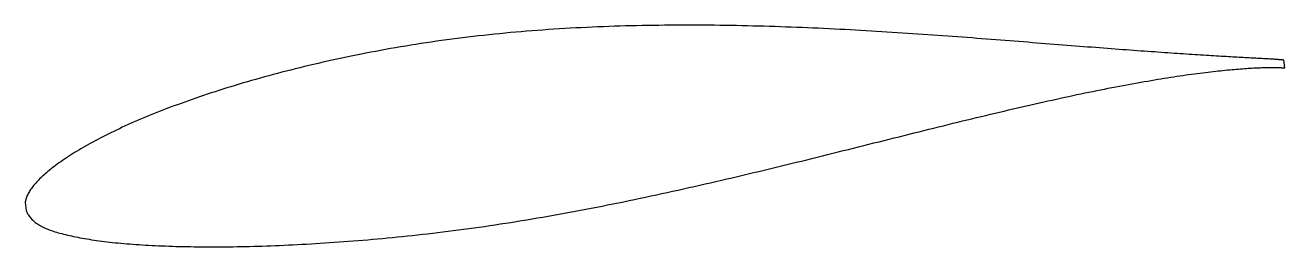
# Model space of a CAD drawing. Header units: metres. Extents: x -29.4 to 58.9, y -6.1 to 9.5.
import ezdxf

# ---------------------------------------------------------------- set-up
doc = ezdxf.new("R2010")
doc.units = ezdxf.units.M

msp = doc.modelspace()

# ---------------------------------------------------------------- linework, layer by layer
msp.add_lwpolyline([(58.803, 7.041), (58.801, 7.041), (58.796, 7.042), (58.787, 7.044), (58.775, 7.045), (58.759, 7.047), (58.74, 7.05), (58.718, 7.052), (58.692, 7.055), (58.663, 7.057), (58.63, 7.06), (58.594, 7.064), (58.555, 7.067), (58.512, 7.07), (58.466, 7.074), (58.416, 7.077), (58.363, 7.081), (58.307, 7.085), (58.247, 7.089), (58.184, 7.093), (58.117, 7.098), (58.047, 7.102), (57.974, 7.106), (57.897, 7.111), (57.817, 7.116), (57.734, 7.121), (57.647, 7.126), (57.557, 7.131), (57.464, 7.136), (57.367, 7.142), (57.267, 7.147), (57.164, 7.153), (57.058, 7.159), (56.948, 7.165), (56.835, 7.171), (56.718, 7.178), (56.598, 7.184), (56.476, 7.191), (56.349, 7.198), (56.22, 7.205), (56.087, 7.212), (55.951, 7.22), (55.812, 7.228), (55.67, 7.235), (55.525, 7.244), (55.376, 7.252), (55.224, 7.26), (55.069, 7.269), (54.911, 7.278), (54.75, 7.287), (54.585, 7.297), (54.418, 7.307), (54.247, 7.317), (54.073, 7.327), (53.897, 7.338), (53.717, 7.349), (53.534, 7.36), (53.348, 7.371), (53.159, 7.383), (52.967, 7.395), (52.772, 7.407), (52.574, 7.42), (52.373, 7.433), (52.169, 7.446), (51.962, 7.459), (51.753, 7.473), (51.54, 7.487), (51.325, 7.502), (51.106, 7.517), (50.885, 7.532), (50.661, 7.547), (50.434, 7.563), (50.204, 7.579), (49.971, 7.595), (49.736, 7.612), (49.498, 7.629), (49.257, 7.646), (49.014, 7.663), (48.768, 7.681), (48.519, 7.7), (48.267, 7.718), (48.013, 7.737), (47.756, 7.756), (47.497, 7.775), (47.235, 7.795), (46.97, 7.815), (46.703, 7.835), (46.433, 7.856), (46.161, 7.876), (45.887, 7.897), (45.609, 7.919), (45.33, 7.94), (45.048, 7.962), (44.764, 7.984), (44.477, 8.006), (44.188, 8.029), (43.897, 8.052), (43.603, 8.075), (43.307, 8.098), (43.009, 8.121), (42.708, 8.145), (42.406, 8.169), (42.101, 8.193), (41.794, 8.217), (41.485, 8.242), (41.173, 8.266), (40.86, 8.291), (40.545, 8.316), (40.227, 8.341), (39.908, 8.366), (39.586, 8.391), (39.263, 8.416), (38.937, 8.442), (38.61, 8.467), (38.281, 8.493), (37.95, 8.518), (37.617, 8.544), (37.283, 8.569), (36.946, 8.595), (36.608, 8.62), (36.268, 8.645), (35.927, 8.671), (35.583, 8.696), (35.238, 8.721), (34.892, 8.746), (34.544, 8.771), (34.194, 8.796), (33.843, 8.82), (33.49, 8.845), (33.136, 8.869), (32.781, 8.893), (32.424, 8.917), (32.065, 8.94), (31.706, 8.964), (31.345, 8.987), (30.982, 9.01), (30.618, 9.032), (30.254, 9.054), (29.888, 9.076), (29.52, 9.097), (29.152, 9.118), (28.782, 9.139), (28.412, 9.159), (28.04, 9.179), (27.668, 9.199), (27.294, 9.217), (26.919, 9.236), (26.544, 9.254), (26.167, 9.272), (25.79, 9.288), (25.412, 9.305), (25.033, 9.321), (24.653, 9.336), (24.272, 9.35), (23.891, 9.364), (23.509, 9.377), (23.126, 9.39), (22.743, 9.402), (22.359, 9.414), (21.975, 9.424), (21.59, 9.434), (21.204, 9.443), (20.818, 9.451), (20.432, 9.459), (20.045, 9.466), (19.658, 9.472), (19.27, 9.478), (18.883, 9.482), (18.494, 9.486), (18.106, 9.489), (17.717, 9.491), (17.329, 9.492), (16.939, 9.493), (16.55, 9.492), (16.161, 9.491), (15.772, 9.488), (15.382, 9.485), (14.993, 9.481), (14.604, 9.476), (14.214, 9.47), (13.825, 9.463), (13.436, 9.455), (13.047, 9.446), (12.658, 9.436), (12.27, 9.425), (11.881, 9.412), (11.493, 9.399), (11.106, 9.385), (10.718, 9.37), (10.331, 9.353), (9.945, 9.335), (9.558, 9.317), (9.173, 9.297), (8.787, 9.276), (8.403, 9.254), (8.018, 9.23), (7.635, 9.206), (7.252, 9.181), (6.869, 9.154), (6.488, 9.126), (6.107, 9.096), (5.726, 9.066), (5.347, 9.034), (4.968, 9.001), (4.59, 8.968), (4.213, 8.932), (3.837, 8.895), (3.462, 8.858), (3.088, 8.818), (2.714, 8.778), (2.342, 8.736), (1.971, 8.694), (1.6, 8.65), (1.231, 8.605), (0.863, 8.559), (0.496, 8.511), (0.13, 8.462), (-0.234, 8.412), (-0.598, 8.361), (-0.96, 8.308), (-1.321, 8.255), (-1.68, 8.2), (-2.038, 8.144), (-2.395, 8.087), (-2.751, 8.029), (-3.105, 7.97), (-3.458, 7.909), (-3.809, 7.848), (-4.158, 7.785), (-4.507, 7.721), (-4.853, 7.657), (-5.198, 7.592), (-5.542, 7.525), (-5.884, 7.458), (-6.224, 7.39), (-6.563, 7.32), (-6.9, 7.25), (-7.235, 7.179), (-7.569, 7.107), (-7.901, 7.035), (-8.231, 6.962), (-8.559, 6.888), (-8.886, 6.813), (-9.21, 6.737), (-9.533, 6.661), (-9.854, 6.584), (-10.173, 6.507), (-10.49, 6.428), (-10.805, 6.349), (-11.118, 6.269), (-11.429, 6.189), (-11.738, 6.109), (-12.046, 6.027), (-12.35, 5.945), (-12.653, 5.862), (-12.954, 5.778), (-13.253, 5.694), (-13.549, 5.61), (-13.843, 5.525), (-14.135, 5.439), (-14.425, 5.353), (-14.713, 5.266), (-14.998, 5.179), (-15.281, 5.092), (-15.562, 5.004), (-15.84, 4.915), (-16.116, 4.826), (-16.39, 4.737), (-16.661, 4.647), (-16.93, 4.557), (-17.197, 4.467), (-17.461, 4.376), (-17.722, 4.285), (-17.981, 4.194), (-18.238, 4.102), (-18.492, 4.01), (-18.744, 3.918), (-18.993, 3.826), (-19.239, 3.733), (-19.483, 3.64), (-19.724, 3.547), (-19.962, 3.454), (-20.198, 3.361), (-20.432, 3.268), (-20.662, 3.174), (-20.89, 3.08), (-21.115, 2.987), (-21.338, 2.893), (-21.557, 2.799), (-21.774, 2.705), (-21.988, 2.611), (-22.2, 2.517), (-22.408, 2.423), (-22.614, 2.329), (-22.817, 2.235), (-23.017, 2.14), (-23.214, 2.046), (-23.408, 1.952), (-23.6, 1.858), (-23.788, 1.764), (-23.974, 1.671), (-24.156, 1.577), (-24.336, 1.483), (-24.513, 1.39), (-24.686, 1.296), (-24.857, 1.203), (-25.025, 1.109), (-25.19, 1.016), (-25.351, 0.923), (-25.51, 0.831), (-25.665, 0.738), (-25.818, 0.645), (-25.967, 0.553), (-26.114, 0.461), (-26.257, 0.37), (-26.397, 0.278), (-26.534, 0.187), (-26.668, 0.097), (-26.799, 0.007), (-26.927, -0.082), (-27.052, -0.171), (-27.173, -0.26), (-27.291, -0.347), (-27.407, -0.434), (-27.519, -0.52), (-27.628, -0.606), (-27.734, -0.691), (-27.836, -0.775), (-27.936, -0.859), (-28.032, -0.941), (-28.125, -1.023), (-28.215, -1.105), (-28.301, -1.185), (-28.385, -1.265), (-28.465, -1.345), (-28.542, -1.424), (-28.615, -1.502), (-28.686, -1.58), (-28.753, -1.657), (-28.817, -1.733), (-28.877, -1.809), (-28.934, -1.884), (-28.988, -1.958), (-29.039, -2.032), (-29.087, -2.105), (-29.131, -2.177), (-29.172, -2.248), (-29.209, -2.318), (-29.244, -2.387), (-29.275, -2.455), (-29.303, -2.521), (-29.328, -2.585), (-29.35, -2.647), (-29.368, -2.706), (-29.384, -2.762), (-29.396, -2.814), (-29.406, -2.861), (-29.414, -2.901), (-29.419, -2.932), (-29.421, -2.951), (-29.357, -3.515), (-29.355, -3.519), (-29.349, -3.532), (-29.338, -3.553), (-29.322, -3.584), (-29.302, -3.626), (-29.277, -3.675), (-29.249, -3.728), (-29.217, -3.785), (-29.181, -3.842), (-29.142, -3.9), (-29.1, -3.958), (-29.054, -4.016), (-29.005, -4.072), (-28.953, -4.128), (-28.897, -4.183), (-28.838, -4.237), (-28.776, -4.29), (-28.711, -4.341), (-28.642, -4.392), (-28.57, -4.441), (-28.495, -4.49), (-28.417, -4.537), (-28.336, -4.583), (-28.251, -4.628), (-28.163, -4.672), (-28.072, -4.715), (-27.978, -4.757), (-27.88, -4.798), (-27.78, -4.837), (-27.676, -4.876), (-27.569, -4.914), (-27.458, -4.952), (-27.345, -4.988), (-27.228, -5.024), (-27.109, -5.059), (-26.986, -5.093), (-26.86, -5.127), (-26.73, -5.16), (-26.598, -5.193), (-26.462, -5.226), (-26.324, -5.257), (-26.182, -5.289), (-26.037, -5.32), (-25.889, -5.351), (-25.738, -5.381), (-25.583, -5.41), (-25.426, -5.439), (-25.266, -5.468), (-25.102, -5.496), (-24.936, -5.523), (-24.766, -5.55), (-24.594, -5.576), (-24.418, -5.602), (-24.24, -5.626), (-24.058, -5.651), (-23.874, -5.674), (-23.687, -5.697), (-23.497, -5.718), (-23.304, -5.74), (-23.108, -5.76), (-22.909, -5.78), (-22.707, -5.799), (-22.503, -5.817), (-22.295, -5.835), (-22.085, -5.852), (-21.872, -5.868), (-21.657, -5.883), (-21.438, -5.898), (-21.217, -5.912), (-20.993, -5.926), (-20.767, -5.939), (-20.537, -5.951), (-20.305, -5.962), (-20.071, -5.973), (-19.834, -5.983), (-19.594, -5.992), (-19.351, -6.001), (-19.106, -6.009), (-18.858, -6.017), (-18.608, -6.023), (-18.356, -6.029), (-18.1, -6.034), (-17.843, -6.039), (-17.582, -6.042), (-17.32, -6.046), (-17.055, -6.048), (-16.787, -6.05), (-16.518, -6.051), (-16.245, -6.051), (-15.971, -6.05), (-15.694, -6.049), (-15.415, -6.047), (-15.133, -6.044), (-14.85, -6.041), (-14.564, -6.036), (-14.276, -6.032), (-13.985, -6.026), (-13.693, -6.019), (-13.398, -6.012), (-13.102, -6.004), (-12.803, -5.995), (-12.502, -5.985), (-12.199, -5.974), (-11.894, -5.962), (-11.587, -5.95), (-11.278, -5.937), (-10.967, -5.923), (-10.654, -5.908), (-10.34, -5.892), (-10.023, -5.876), (-9.705, -5.859), (-9.384, -5.84), (-9.062, -5.821), (-8.738, -5.801), (-8.413, -5.78), (-8.085, -5.758), (-7.756, -5.736), (-7.426, -5.712), (-7.093, -5.688), (-6.759, -5.663), (-6.424, -5.637), (-6.087, -5.61), (-5.748, -5.582), (-5.408, -5.553), (-5.066, -5.524), (-4.723, -5.493), (-4.378, -5.462), (-4.032, -5.429), (-3.685, -5.396), (-3.336, -5.361), (-2.986, -5.326), (-2.634, -5.289), (-2.282, -5.252), (-1.928, -5.214), (-1.573, -5.174), (-1.216, -5.134), (-0.859, -5.092), (-0.501, -5.049), (-0.141, -5.005), (0.22, -4.961), (0.582, -4.915), (0.944, -4.867), (1.308, -4.819), (1.673, -4.77), (2.038, -4.719), (2.405, -4.668), (2.772, -4.615), (3.14, -4.561), (3.509, -4.506), (3.879, -4.45), (4.25, -4.393), (4.621, -4.335), (4.993, -4.276), (5.365, -4.216), (5.739, -4.154), (6.113, -4.092), (6.487, -4.029), (6.862, -3.964), (7.238, -3.898), (7.614, -3.832), (7.99, -3.765), (8.367, -3.696), (8.745, -3.627), (9.122, -3.557), (9.501, -3.485), (9.879, -3.413), (10.258, -3.34), (10.637, -3.266), (11.016, -3.192), (11.396, -3.116), (11.776, -3.04), (12.156, -2.963), (12.536, -2.885), (12.916, -2.807), (13.297, -2.728), (13.677, -2.647), (14.057, -2.567), (14.438, -2.485), (14.818, -2.404), (15.199, -2.321), (15.579, -2.238), (15.959, -2.154), (16.34, -2.07), (16.719, -1.985), (17.099, -1.9), (17.479, -1.814), (17.858, -1.728), (18.237, -1.642), (18.616, -1.555), (18.995, -1.467), (19.373, -1.38), (19.751, -1.291), (20.128, -1.203), (20.505, -1.114), (20.882, -1.025), (21.258, -0.936), (21.633, -0.847), (22.008, -0.757), (22.383, -0.667), (22.757, -0.577), (23.13, -0.487), (23.503, -0.397), (23.875, -0.306), (24.246, -0.215), (24.617, -0.124), (24.986, -0.034), (25.356, 0.057), (25.724, 0.148), (26.091, 0.239), (26.458, 0.33), (26.823, 0.42), (27.188, 0.511), (27.552, 0.602), (27.915, 0.693), (28.277, 0.783), (28.638, 0.873), (28.998, 0.963), (29.357, 1.053), (29.715, 1.142), (30.071, 1.232), (30.427, 1.321), (30.781, 1.41), (31.134, 1.498), (31.486, 1.586), (31.837, 1.674), (32.187, 1.762), (32.535, 1.849), (32.882, 1.935), (33.228, 2.021), (33.572, 2.107), (33.915, 2.192), (34.256, 2.276), (34.596, 2.361), (34.934, 2.444), (35.272, 2.528), (35.607, 2.61), (35.941, 2.692), (36.274, 2.773), (36.605, 2.854), (36.934, 2.934), (37.262, 3.013), (37.588, 3.092), (37.912, 3.17), (38.235, 3.247), (38.556, 3.323), (38.875, 3.399), (39.192, 3.474), (39.508, 3.548), (39.822, 3.622), (40.134, 3.695), (40.444, 3.766), (40.752, 3.837), (41.058, 3.908), (41.363, 3.977), (41.665, 4.046), (41.966, 4.113), (42.264, 4.179), (42.561, 4.245), (42.855, 4.31), (43.148, 4.374), (43.438, 4.437), (43.727, 4.499), (44.013, 4.56), (44.297, 4.62), (44.578, 4.679), (44.858, 4.737), (45.135, 4.795), (45.411, 4.851), (45.684, 4.906), (45.954, 4.961), (46.223, 5.014), (46.489, 5.066), (46.752, 5.118), (47.014, 5.168), (47.273, 5.217), (47.529, 5.266), (47.784, 5.313), (48.035, 5.36), (48.285, 5.405), (48.532, 5.45), (48.776, 5.493), (49.018, 5.536), (49.257, 5.577), (49.494, 5.617), (49.728, 5.657), (49.96, 5.695), (50.188, 5.733), (50.415, 5.77), (50.639, 5.805), (50.86, 5.84), (51.078, 5.873), (51.294, 5.906), (51.507, 5.938), (51.717, 5.969), (51.925, 5.999), (52.129, 6.027), (52.331, 6.055), (52.531, 6.082), (52.727, 6.108), (52.921, 6.133), (53.111, 6.157), (53.299, 6.181), (53.484, 6.203), (53.666, 6.225), (53.845, 6.245), (54.022, 6.265), (54.195, 6.284), (54.365, 6.302), (54.533, 6.32), (54.697, 6.336), (54.859, 6.352), (55.017, 6.367), (55.173, 6.381), (55.325, 6.394), (55.474, 6.407), (55.621, 6.419), (55.764, 6.43), (55.904, 6.441), (56.041, 6.45), (56.175, 6.46), (56.306, 6.468), (56.434, 6.476), (56.558, 6.483), (56.679, 6.49), (56.798, 6.496), (56.913, 6.501), (57.025, 6.506), (57.133, 6.511), (57.239, 6.515), (57.341, 6.518), (57.44, 6.521), (57.535, 6.523), (57.628, 6.525), (57.717, 6.527), (57.803, 6.528), (57.886, 6.528), (57.965, 6.529), (58.041, 6.528), (58.114, 6.528), (58.184, 6.527), (58.25, 6.526), (58.313, 6.525), (58.372, 6.524), (58.428, 6.522), (58.481, 6.52), (58.531, 6.518), (58.577, 6.516), (58.619, 6.513), (58.659, 6.511), (58.695, 6.508), (58.727, 6.506), (58.757, 6.503), (58.782, 6.501), (58.805, 6.499), (58.824, 6.496), (58.839, 6.494), (58.851, 6.493), (58.86, 6.491), (58.865, 6.49), (58.867, 6.49), (58.803, 7.041)], close=True)

doc.saveas('drawing.dxf')
